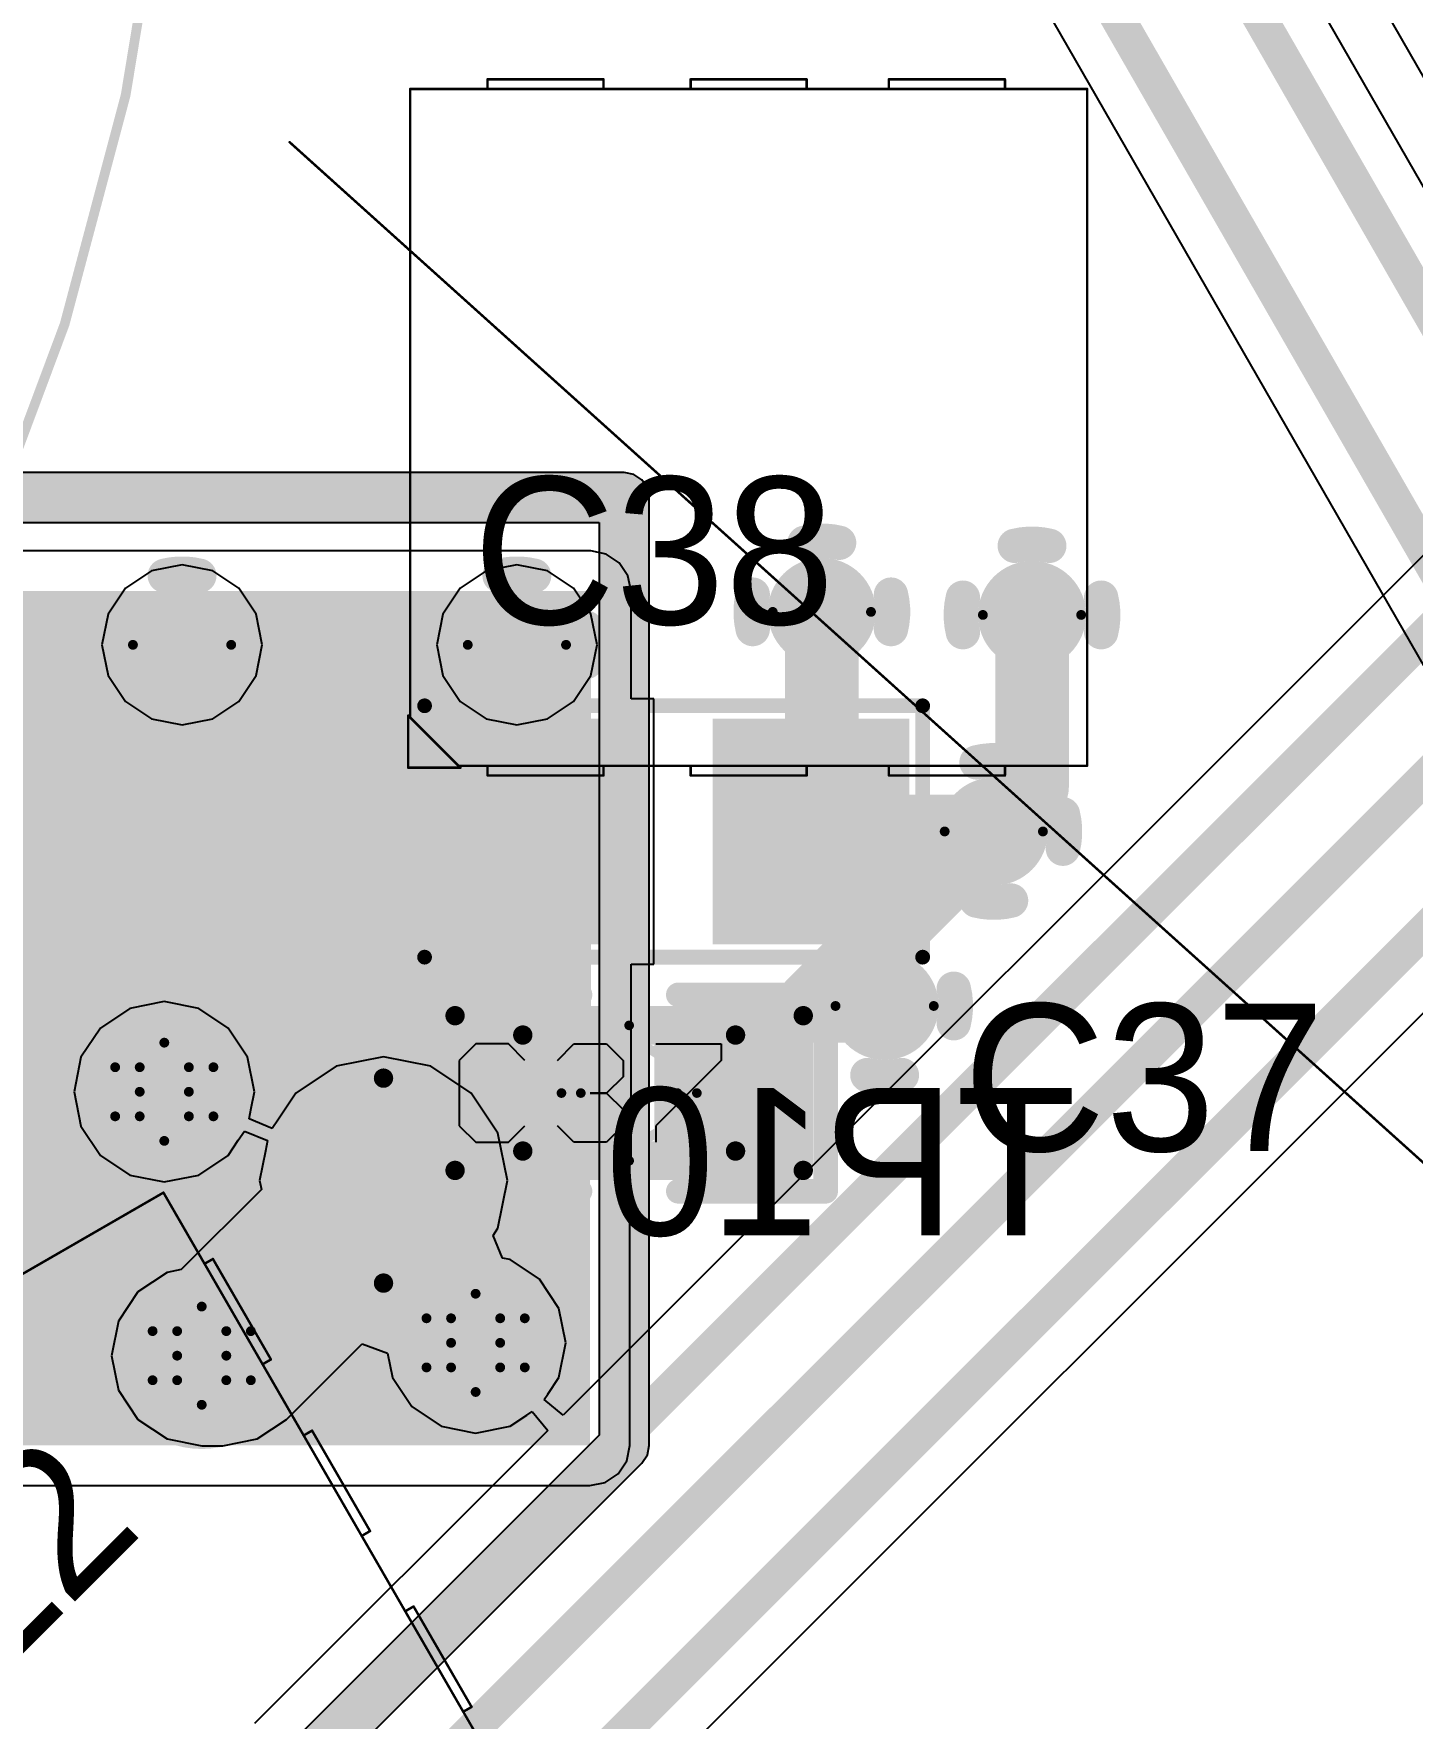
# Model space of a CAD drawing. Header units: millimetres. Extents: x 1.5 to 19.4, y 0 to 11.5.
# Drawn here: x 8.6122 to 8.8928, y 7.1004 to 7.4434 of the extents above; entities that cross this region are included whole.
import ezdxf

# ---------------------------------------------------------------- set-up
doc = ezdxf.new("R2010")
doc.units = ezdxf.units.MM
doc.header["$MEASUREMENT"] = 0
for name, color, linetype in [('BottomLayer', 5, 'Continuous'), ('BottomOverlay', 54, 'Continuous'), ('BottomSolder', 6, 'Continuous'), ('DrillDrawing', 1, 'Continuous'), ('InternalPlane1', 76, 'Continuous'), ('InternalPlane2', 16, 'Continuous'), ('Mechanical1', 6, 'Continuous'), ('Mechanical13', 56, 'Continuous'), ('Mechanical15', 56, 'Continuous'), ('Mechanical2', 216, 'Continuous'), ('Mechanical5', 56, 'Continuous'), ('MultiLayer', 9, 'Continuous'), ('TopLayer', 1, 'Continuous'), ('TopOverlay', 2, 'Continuous'), ('TopPaste', 8, 'Continuous'), ('TopSolder', 216, 'Continuous'), ('ViaHoleLayer', 16, 'Continuous')]:
    doc.layers.add(name, color=color, linetype=linetype)

# ---------------------------------------------------------------- blocks, each defined once
blk = doc.blocks.new('TP_0_9MM_B_50')
at = {"layer": 'BottomLayer', "const_width": 0.01673}
blk.add_lwpolyline([(-0.00837, 0, 1), (0.00837, 0, 1)], format="xyb", close=True, dxfattribs=at)
at = {"layer": 'BottomOverlay'}
for points, const_width in [([(0.02087, 0, 1), (-0.02087, 0, 1)], 0.00393), ([(-0.02185, 0, 1), (-0.01988, 0, 1)], 0.00197), ([(0.01988, 0, 1), (0.02185, 0, 1)], 0.00197)]:
    blk.add_lwpolyline(points, format="xyb", close=True, dxfattribs=dict(at, const_width=const_width))
at = {"layer": 'BottomSolder', "const_width": 0.0187}
blk.add_lwpolyline([(-0.00935, 0, 1), (0.00935, 0, 1)], format="xyb", close=True, dxfattribs=at)
blk = doc.blocks.new('SM0603_BTD_1SM_H90_WSS_54')
at = {"layer": 'TopLayer'}
for points in [[(-0.016, -0.019), (0.016, -0.019), (-0.016, 0.019), (0.016, 0.019)], [(0.04, -0.019), (0.072, -0.019), (0.04, 0.019), (0.072, 0.019)]]:
    blk.add_solid(points, dxfattribs=at)
at = {"layer": 'TopOverlay', "const_width": 0.003}
for points in [[(-0.02264, -0.02559), (-0.02264, 0.02559)], [(-0.02264, 0.02559), (0.07874, 0.02559)], [(0.07874, -0.02559), (0.07874, 0.02559)], [(-0.02264, -0.02559), (0.07874, -0.02559)]]:
    blk.add_lwpolyline(points, dxfattribs=at)
at = {"layer": 'TopOverlay', "const_width": 0.0015}
for points in [[(-0.02339, 0.02559, 1), (-0.02189, 0.02559, 1)], [(-0.02339, 0.02559, 1), (-0.02189, 0.02559, 1)], [(0.07799, 0.02559, 1), (0.07949, 0.02559, 1)], [(0.07799, 0.02559, 1), (0.07949, 0.02559, 1)], [(-0.02339, -0.02559, 1), (-0.02189, -0.02559, 1)], [(-0.02339, -0.02559, 1), (-0.02189, -0.02559, 1)], [(0.07799, -0.02559, 1), (0.07949, -0.02559, 1)], [(0.07799, -0.02559, 1), (0.07949, -0.02559, 1)]]:
    blk.add_lwpolyline(points, format="xyb", close=True, dxfattribs=at)
at = {"layer": 'TopPaste'}
for points in [[(-0.016, -0.019), (0.016, -0.019), (-0.016, 0.019), (0.016, 0.019)], [(0.04, -0.019), (0.072, -0.019), (0.04, 0.019), (0.072, 0.019)]]:
    blk.add_solid(points, dxfattribs=at)
at = {"layer": 'TopSolder'}
for points in [[(-0.02, -0.023), (0.02, -0.023), (-0.02, 0.023), (0.02, 0.023)], [(0.036, -0.023), (0.076, -0.023), (0.036, 0.023), (0.076, 0.023)]]:
    blk.add_solid(points, dxfattribs=at)
blk = doc.blocks.new('0402CAP_55')
at = {"layer": 'Mechanical1'}
for p, q in [((-0.03123, 0.00999), (-0.03457, 0.00666)), ((-0.02457, 0.00999), (-0.03123, 0.00999)), ((-0.02124, 0.00666), (-0.02457, 0.00999)), ((-0.01457, 0.00666), (-0.01124, 0.00999)), ((-0.01124, 0.00999), (-0.00458, 0.00999)), ((-0.00458, 0.00999), (-0.00124, 0.00666)), ((0.00542, 0.00999), (0.01875, 0.00999)), ((0.01875, 0.00999), (0.01875, 0.00666)), ((-0.03457, 0.00666), (-0.03457, -0.00667)), ((-0.00124, 0.00666), (-0.00124, 0.00333)), ((0.01875, 0.00666), (0.00542, -0.00667)), ((-0.00124, 0.00333), (-0.00458, 0)), ((-0.00458, 0), (-0.00791, 0)), ((-0.00791, 0), (-0.00458, 0)), ((-0.00458, 0), (-0.00124, -0.00334)), ((-0.00124, -0.00334), (-0.00124, -0.00667)), ((-0.03457, -0.00667), (-0.03123, -0.01)), ((-0.02457, -0.01), (-0.02124, -0.00667)), ((-0.01124, -0.01), (-0.01457, -0.00667)), ((-0.00124, -0.00667), (-0.00458, -0.01)), ((0.00542, -0.00667), (0.00542, -0.01)), ((-0.03123, -0.01), (-0.02457, -0.01)), ((-0.00458, -0.01), (-0.01124, -0.01))]:
    blk.add_line(p, q, dxfattribs=at)
at = {"layer": 'Mechanical13', "const_width": 0.00394}
for points in [[(-0.02165, -0.01181), (-0.02165, 0.01181)], [(-0.02165, 0.01181), (0.02165, 0.01181)], [(0.02165, -0.01181), (0.02165, 0.01181)], [(-0.02165, -0.01181), (0.02165, -0.01181)]]:
    blk.add_lwpolyline(points, dxfattribs=at)
at = {"layer": 'Mechanical13', "const_width": 0.00197}
for points in [[(-0.02264, 0.01181, 1), (-0.02067, 0.01181, 1)], [(-0.02264, 0.01181, 1), (-0.02067, 0.01181, 1)], [(0.02067, 0.01181, 1), (0.02264, 0.01181, 1)], [(0.02067, 0.01181, 1), (0.02264, 0.01181, 1)], [(-0.02264, -0.01181, 1), (-0.02067, -0.01181, 1)], [(-0.02264, -0.01181, 1), (-0.02067, -0.01181, 1)], [(0.02067, -0.01181, 1), (0.02264, -0.01181, 1)], [(0.02067, -0.01181, 1), (0.02264, -0.01181, 1)]]:
    blk.add_lwpolyline(points, format="xyb", close=True, dxfattribs=at)
at = {"layer": 'Mechanical15'}
for points, const_width in [([(-0.03543, -0.01575), (-0.03543, 0.01575)], 0.00394), ([(-0.03543, 0.01575), (0.03543, 0.01575)], 0.00394), ([(0.03543, -0.01575), (0.03543, 0.01575)], 0.00394), ([(0, -0.01378), (0, 0.01378)], 0.00197), ([(-0.01378, 0), (0.01378, 0)], 0.00197), ([(-0.03543, -0.01575), (0.03543, -0.01575)], 0.00394)]:
    blk.add_lwpolyline(points, dxfattribs=dict(at, const_width=const_width))
for points, const_width in [([(-0.03642, 0.01575, 1), (-0.03445, 0.01575, 1)], 0.00197), ([(-0.03642, 0.01575, 1), (-0.03445, 0.01575, 1)], 0.00197), ([(0.03445, 0.01575, 1), (0.03642, 0.01575, 1)], 0.00197), ([(0.03445, 0.01575, 1), (0.03642, 0.01575, 1)], 0.00197), ([(-0.00049, 0.01378, 1), (0.00049, 0.01378, 1)], 0.000984), ([(0.00984, 0, 1), (-0.00984, 0, 1)], 0.00197), ([(-0.01427, 0, 1), (-0.01329, 0, 1)], 0.000984), ([(-0.01033, 0, 1), (-0.00935, 0, 1)], 0.000984), ([(0.00935, 0, 1), (0.01033, 0, 1)], 0.000984), ([(0.01329, 0, 1), (0.01427, 0, 1)], 0.000984), ([(-0.00049, -0.01378, 1), (0.00049, -0.01378, 1)], 0.000984), ([(-0.03642, -0.01575, 1), (-0.03445, -0.01575, 1)], 0.00197), ([(-0.03642, -0.01575, 1), (-0.03445, -0.01575, 1)], 0.00197), ([(0.03445, -0.01575, 1), (0.03642, -0.01575, 1)], 0.00197), ([(0.03445, -0.01575, 1), (0.03642, -0.01575, 1)], 0.00197)]:
    blk.add_lwpolyline(points, format="xyb", close=True, dxfattribs=dict(at, const_width=const_width))
at = {"layer": 'TopLayer'}
for points in [[(-0.00787, -0.01181), (-0.00787, 0.01181), (-0.0315, -0.01181), (-0.0315, 0.01181)], [(0.0315, -0.01181), (0.0315, 0.01181), (0.00787, -0.01181), (0.00787, 0.01181)]]:
    blk.add_solid(points, dxfattribs=at)
at = {"layer": 'TopOverlay', "const_width": 0.005}
for points in [[(-0.04, -0.02), (-0.04, 0.02)], [(-0.04, 0.02), (-0.01, 0.02)], [(0.01, 0.02), (0.04, 0.02)], [(0.04, -0.02), (0.04, 0.02)], [(-0.04, -0.02), (-0.01, -0.02)], [(0.01, -0.02), (0.04, -0.02)]]:
    blk.add_lwpolyline(points, dxfattribs=at)
at = {"layer": 'TopOverlay', "const_width": 0.0025}
for points in [[(-0.04125, 0.02, 1), (-0.03875, 0.02, 1)], [(-0.04125, 0.02, 1), (-0.03875, 0.02, 1)], [(-0.01125, 0.02, 1), (-0.00875, 0.02, 1)], [(0.00875, 0.02, 1), (0.01125, 0.02, 1)], [(0.03875, 0.02, 1), (0.04125, 0.02, 1)], [(0.03875, 0.02, 1), (0.04125, 0.02, 1)], [(-0.04125, -0.02, 1), (-0.03875, -0.02, 1)], [(-0.04125, -0.02, 1), (-0.03875, -0.02, 1)], [(-0.01125, -0.02, 1), (-0.00875, -0.02, 1)], [(0.00875, -0.02, 1), (0.01125, -0.02, 1)], [(0.03875, -0.02, 1), (0.04125, -0.02, 1)], [(0.03875, -0.02, 1), (0.04125, -0.02, 1)]]:
    blk.add_lwpolyline(points, format="xyb", close=True, dxfattribs=at)
at = {"layer": 'TopPaste'}
for points in [[(-0.00787, -0.01181), (-0.00787, 0.01181), (-0.0315, -0.01181), (-0.0315, 0.01181)], [(0.0315, -0.01181), (0.0315, 0.01181), (0.00787, -0.01181), (0.00787, 0.01181)]]:
    blk.add_solid(points, dxfattribs=at)
at = {"layer": 'TopSolder'}
for points in [[(-0.00512, -0.01457), (-0.00512, 0.01457), (-0.03425, -0.01457), (-0.03425, 0.01457)], [(0.03425, -0.01457), (0.03425, 0.01457), (0.00512, -0.01457), (0.00512, 0.01457)]]:
    blk.add_solid(points, dxfattribs=at)

msp = doc.modelspace()

# ---------------------------------------------------------------- linework, layer by layer
at = {"layer": 'BottomLayer'}
for p, q in [((8.15743, 8.71825), (8.95253, 7.33467)), ((8.90367, 7.34581), (8.72001, 7.16215)), ((8.63617, 7.33405), (8.63088, 7.33051)), ((8.64242, 7.33529), (8.63617, 7.33405)), ((8.64866, 7.33405), (8.64242, 7.33529)), ((8.65395, 7.33051), (8.64866, 7.33405)), ((8.70432, 7.33405), (8.69903, 7.33051)), ((8.71057, 7.33529), (8.70432, 7.33405)), ((8.71681, 7.33405), (8.71057, 7.33529)), ((8.7221, 7.33051), (8.71681, 7.33405)), ((8.63088, 7.33051), (8.62735, 7.32522)), ((8.65749, 7.32522), (8.65395, 7.33051)), ((8.69903, 7.33051), (8.6955, 7.32522)), ((8.72564, 7.32522), (8.7221, 7.33051)), ((8.62735, 7.32522), (8.6261, 7.31898)), ((8.65873, 7.31898), (8.65749, 7.32522)), ((8.6955, 7.32522), (8.69425, 7.31898)), ((8.69971, 7.04869), (8.97546, 7.32444)), ((8.72688, 7.31898), (8.72564, 7.32522)), ((8.6261, 7.31898), (8.62735, 7.31273)), ((8.65749, 7.31273), (8.65873, 7.31898)), ((8.69425, 7.31898), (8.6955, 7.31273)), ((8.72564, 7.31273), (8.72688, 7.31898)), ((8.62735, 7.31273), (8.63088, 7.30744)), ((8.65395, 7.30744), (8.65749, 7.31273)), ((8.6955, 7.31273), (8.69903, 7.30744)), ((8.7221, 7.30744), (8.72564, 7.31273)), ((8.63088, 7.30744), (8.63617, 7.3039)), ((8.64866, 7.3039), (8.65395, 7.30744)), ((8.69903, 7.30744), (8.70432, 7.3039)), ((8.71681, 7.3039), (8.7221, 7.30744)), ((8.63617, 7.3039), (8.64242, 7.30266)), ((8.64242, 7.30266), (8.64866, 7.3039)), ((8.70432, 7.3039), (8.71057, 7.30266)), ((8.71057, 7.30266), (8.71681, 7.3039)), ((8.63177, 7.24493), (8.62582, 7.24095)), ((8.6388, 7.24633), (8.63177, 7.24493)), ((8.64582, 7.24493), (8.6388, 7.24633)), ((8.65177, 7.24095), (8.64582, 7.24493)), ((8.62582, 7.24095), (8.62184, 7.235)), ((8.65575, 7.235), (8.65177, 7.24095)), ((8.62184, 7.235), (8.62045, 7.22798)), ((8.65715, 7.22798), (8.65575, 7.235)), ((8.68342, 7.23511), (8.67377, 7.23319)), ((8.69307, 7.23319), (8.68342, 7.23511)), ((8.67377, 7.23319), (8.66559, 7.22772)), ((8.70125, 7.22772), (8.69307, 7.23319)), ((8.62045, 7.22798), (8.62184, 7.22095)), ((8.65648, 7.22461), (8.65715, 7.22798)), ((8.66559, 7.22772), (8.66202, 7.22238)), ((8.70671, 7.21954), (8.70125, 7.22772)), ((8.65605, 7.22245), (8.65648, 7.22461)), ((8.62184, 7.22095), (8.62582, 7.215)), ((8.66076, 7.2205), (8.65605, 7.22245)), ((8.66202, 7.22238), (8.66076, 7.2205)), ((8.65177, 7.215), (8.65385, 7.21811)), ((8.65385, 7.21811), (8.65511, 7.21999)), ((8.65511, 7.21999), (8.65982, 7.21804)), ((8.65982, 7.21804), (8.65939, 7.21588)), ((8.70863, 7.20989), (8.70671, 7.21954)), ((8.62582, 7.215), (8.63177, 7.21102)), ((8.64582, 7.21102), (8.65177, 7.215)), ((8.65939, 7.21588), (8.6582, 7.20989)), ((8.63177, 7.21102), (8.6388, 7.20962)), ((8.6388, 7.20962), (8.64582, 7.21102)), ((8.6582, 7.20989), (8.65856, 7.20807)), ((8.70671, 7.20024), (8.70863, 7.20989)), ((8.65856, 7.20807), (8.64226, 7.19177)), ((8.70571, 7.19874), (8.70671, 7.20024)), ((8.70763, 7.19412), (8.70571, 7.19874)), ((8.7092, 7.19381), (8.70763, 7.19412)), ((8.71515, 7.18983), (8.7092, 7.19381)), ((8.63939, 7.1912), (8.63344, 7.18723)), ((8.64226, 7.19177), (8.63939, 7.1912)), ((8.71913, 7.18388), (8.71515, 7.18983)), ((8.63344, 7.18723), (8.62946, 7.18127)), ((8.72053, 7.17686), (8.71913, 7.18388)), ((8.62946, 7.18127), (8.62806, 7.17425)), ((8.66367, 7.16127), (8.67908, 7.17668)), ((8.67908, 7.17668), (8.68424, 7.17477)), ((8.71913, 7.16983), (8.72053, 7.17686)), ((8.62806, 7.17425), (8.62946, 7.16723)), ((8.68424, 7.17477), (8.68522, 7.16983)), ((8.68522, 7.16983), (8.6892, 7.16388)), ((8.71686, 7.16644), (8.71913, 7.16983)), ((8.62946, 7.16723), (8.63344, 7.16127)), ((8.71613, 7.16534), (8.71686, 7.16644)), ((8.72001, 7.16215), (8.71613, 7.16534)), ((8.6892, 7.16388), (8.69515, 7.1599)), ((8.7092, 7.1599), (8.71259, 7.16216)), ((8.71259, 7.16216), (8.71369, 7.1629)), ((8.71369, 7.1629), (8.71688, 7.15902)), ((8.63344, 7.16127), (8.63939, 7.15729)), ((8.71688, 7.15902), (8.65719, 7.09933)), ((8.65771, 7.15729), (8.66367, 7.16127)), ((8.69515, 7.1599), (8.70217, 7.1585)), ((8.70217, 7.1585), (8.7092, 7.1599)), ((8.63939, 7.15729), (8.64642, 7.1559)), ((8.64642, 7.1559), (8.65069, 7.1559)), ((8.65069, 7.1559), (8.65771, 7.15729))]:
    msp.add_line(p, q, dxfattribs=at)
for points, const_width in [([(8.66205, 7.08761), (8.91992, 7.34548)], 0.007), ([(8.69142, 7.05698), (8.96717, 7.33273)], 0.007), ([(8.67642, 7.07298), (8.91212, 7.30868)], 0.007), ([(8.65069, 7.17425), (8.68342, 7.20698)], 0.02), ([(8.68342, 7.20698), (8.68342, 7.20989)], 0.02), ([(8.64642, 7.17425), (8.65069, 7.17425)], 0.02)]:
    msp.add_lwpolyline(points, dxfattribs=dict(at, const_width=const_width))
for points, const_width in [([(8.76864, 7.32569, 1), (8.77664, 7.32569, 1)], 0.008), ([(8.81142, 7.32507, 1), (8.81942, 7.32507, 1)], 0.008), ([(8.63842, 7.31898, 1), (8.64642, 7.31898, 1)], 0.008), ([(8.70657, 7.31898, 1), (8.71457, 7.31898, 1)], 0.008), ([(8.80364, 7.28098, 1), (8.81164, 7.28098, 1)], 0.008), ([(8.78142, 7.24545, 1), (8.78942, 7.24545, 1)], 0.008), ([(8.6338, 7.22798, 1), (8.6438, 7.22798, 1)], 0.01), ([(8.67842, 7.20989, 1), (8.68842, 7.20989, 1)], 0.01), ([(8.67842, 7.20698, 1), (8.68842, 7.20698, 1)], 0.01), ([(8.67842, 7.20698, 1), (8.68842, 7.20698, 1)], 0.01), ([(8.69717, 7.17686, 1), (8.70717, 7.17686, 1)], 0.01), ([(8.64142, 7.17425, 1), (8.65142, 7.17425, 1)], 0.01), ([(8.64142, 7.17425, 1), (8.65142, 7.17425, 1)], 0.01), ([(8.64569, 7.17425, 1), (8.65569, 7.17425, 1)], 0.01), ([(8.64569, 7.17425, 1), (8.65569, 7.17425, 1)], 0.01)]:
    msp.add_lwpolyline(points, format="xyb", close=True, dxfattribs=dict(at, const_width=const_width))
at = {"layer": 'DrillDrawing'}
for points, const_width in [([(8.78264, 7.32569, 1), (8.76264, 7.32569, 1)], 0.002), ([(8.82542, 7.32507, 1), (8.80542, 7.32507, 1)], 0.002), ([(8.65242, 7.31898, 1), (8.63242, 7.31898, 1)], 0.002), ([(8.72057, 7.31898, 1), (8.70057, 7.31898, 1)], 0.002), ([(8.76214, 7.32569, 1), (8.76314, 7.32569, 1)], 0.001), ([(8.78214, 7.32569, 1), (8.78314, 7.32569, 1)], 0.001), ([(8.80492, 7.32507, 1), (8.80592, 7.32507, 1)], 0.001), ([(8.82492, 7.32507, 1), (8.82592, 7.32507, 1)], 0.001), ([(8.63192, 7.31898, 1), (8.63292, 7.31898, 1)], 0.001), ([(8.65192, 7.31898, 1), (8.65292, 7.31898, 1)], 0.001), ([(8.70007, 7.31898, 1), (8.70107, 7.31898, 1)], 0.001), ([(8.72007, 7.31898, 1), (8.72107, 7.31898, 1)], 0.001), ([(8.81764, 7.28098, 1), (8.79764, 7.28098, 1)], 0.002), ([(8.79714, 7.28098, 1), (8.79814, 7.28098, 1)], 0.001), ([(8.81714, 7.28098, 1), (8.81814, 7.28098, 1)], 0.001), ([(8.79542, 7.24545, 1), (8.77542, 7.24545, 1)], 0.002), ([(8.77492, 7.24545, 1), (8.77592, 7.24545, 1)], 0.001), ([(8.79492, 7.24545, 1), (8.79592, 7.24545, 1)], 0.001), ([(8.6383, 7.23798, 1), (8.6393, 7.23798, 1)], 0.001), ([(8.6383, 7.23798, 1), (8.6393, 7.23798, 1)], 0.001), ([(8.6283, 7.23298, 1), (8.6293, 7.23298, 1)], 0.001), ([(8.6283, 7.23298, 1), (8.6293, 7.23298, 1)], 0.001), ([(8.6333, 7.23298, 1), (8.6343, 7.23298, 1)], 0.001), ([(8.6333, 7.23298, 1), (8.6343, 7.23298, 1)], 0.001), ([(8.6433, 7.23298, 1), (8.6443, 7.23298, 1)], 0.001), ([(8.6433, 7.23298, 1), (8.6443, 7.23298, 1)], 0.001), ([(8.6483, 7.23298, 1), (8.6493, 7.23298, 1)], 0.001), ([(8.6483, 7.23298, 1), (8.6493, 7.23298, 1)], 0.001), ([(8.6333, 7.22798, 1), (8.6343, 7.22798, 1)], 0.001), ([(8.6333, 7.22798, 1), (8.6343, 7.22798, 1)], 0.001), ([(8.6433, 7.22798, 1), (8.6443, 7.22798, 1)], 0.001), ([(8.6433, 7.22798, 1), (8.6443, 7.22798, 1)], 0.001), ([(8.6283, 7.22298, 1), (8.6293, 7.22298, 1)], 0.001), ([(8.6283, 7.22298, 1), (8.6293, 7.22298, 1)], 0.001), ([(8.6333, 7.22298, 1), (8.6343, 7.22298, 1)], 0.001), ([(8.6333, 7.22298, 1), (8.6343, 7.22298, 1)], 0.001), ([(8.6433, 7.22298, 1), (8.6443, 7.22298, 1)], 0.001), ([(8.6433, 7.22298, 1), (8.6443, 7.22298, 1)], 0.001), ([(8.6483, 7.22298, 1), (8.6493, 7.22298, 1)], 0.001), ([(8.6483, 7.22298, 1), (8.6493, 7.22298, 1)], 0.001), ([(8.6383, 7.21798, 1), (8.6393, 7.21798, 1)], 0.001), ([(8.6383, 7.21798, 1), (8.6393, 7.21798, 1)], 0.001), ([(8.70167, 7.18686, 1), (8.70267, 7.18686, 1)], 0.001), ([(8.70167, 7.18686, 1), (8.70267, 7.18686, 1)], 0.001), ([(8.64592, 7.18425, 1), (8.64692, 7.18425, 1)], 0.001), ([(8.64592, 7.18425, 1), (8.64692, 7.18425, 1)], 0.001), ([(8.69167, 7.18186, 1), (8.69267, 7.18186, 1)], 0.001), ([(8.69167, 7.18186, 1), (8.69267, 7.18186, 1)], 0.001), ([(8.69667, 7.18186, 1), (8.69767, 7.18186, 1)], 0.001), ([(8.69667, 7.18186, 1), (8.69767, 7.18186, 1)], 0.001), ([(8.70667, 7.18186, 1), (8.70767, 7.18186, 1)], 0.001), ([(8.70667, 7.18186, 1), (8.70767, 7.18186, 1)], 0.001), ([(8.71167, 7.18186, 1), (8.71267, 7.18186, 1)], 0.001), ([(8.71167, 7.18186, 1), (8.71267, 7.18186, 1)], 0.001), ([(8.63592, 7.17925, 1), (8.63692, 7.17925, 1)], 0.001), ([(8.63592, 7.17925, 1), (8.63692, 7.17925, 1)], 0.001), ([(8.64092, 7.17925, 1), (8.64192, 7.17925, 1)], 0.001), ([(8.64092, 7.17925, 1), (8.64192, 7.17925, 1)], 0.001), ([(8.65092, 7.17925, 1), (8.65192, 7.17925, 1)], 0.001), ([(8.65092, 7.17925, 1), (8.65192, 7.17925, 1)], 0.001), ([(8.65592, 7.17925, 1), (8.65692, 7.17925, 1)], 0.001), ([(8.65592, 7.17925, 1), (8.65692, 7.17925, 1)], 0.001), ([(8.69667, 7.17686, 1), (8.69767, 7.17686, 1)], 0.001), ([(8.69667, 7.17686, 1), (8.69767, 7.17686, 1)], 0.001), ([(8.70667, 7.17686, 1), (8.70767, 7.17686, 1)], 0.001), ([(8.70667, 7.17686, 1), (8.70767, 7.17686, 1)], 0.001), ([(8.64092, 7.17425, 1), (8.64192, 7.17425, 1)], 0.001), ([(8.64092, 7.17425, 1), (8.64192, 7.17425, 1)], 0.001), ([(8.65092, 7.17425, 1), (8.65192, 7.17425, 1)], 0.001), ([(8.65092, 7.17425, 1), (8.65192, 7.17425, 1)], 0.001), ([(8.69167, 7.17186, 1), (8.69267, 7.17186, 1)], 0.001), ([(8.69167, 7.17186, 1), (8.69267, 7.17186, 1)], 0.001), ([(8.69667, 7.17186, 1), (8.69767, 7.17186, 1)], 0.001), ([(8.69667, 7.17186, 1), (8.69767, 7.17186, 1)], 0.001), ([(8.70667, 7.17186, 1), (8.70767, 7.17186, 1)], 0.001), ([(8.70667, 7.17186, 1), (8.70767, 7.17186, 1)], 0.001), ([(8.71167, 7.17186, 1), (8.71267, 7.17186, 1)], 0.001), ([(8.71167, 7.17186, 1), (8.71267, 7.17186, 1)], 0.001), ([(8.63592, 7.16925, 1), (8.63692, 7.16925, 1)], 0.001), ([(8.63592, 7.16925, 1), (8.63692, 7.16925, 1)], 0.001), ([(8.64092, 7.16925, 1), (8.64192, 7.16925, 1)], 0.001), ([(8.64092, 7.16925, 1), (8.64192, 7.16925, 1)], 0.001), ([(8.65092, 7.16925, 1), (8.65192, 7.16925, 1)], 0.001), ([(8.65092, 7.16925, 1), (8.65192, 7.16925, 1)], 0.001), ([(8.65592, 7.16925, 1), (8.65692, 7.16925, 1)], 0.001), ([(8.65592, 7.16925, 1), (8.65692, 7.16925, 1)], 0.001), ([(8.64592, 7.16425, 1), (8.64692, 7.16425, 1)], 0.001), ([(8.64592, 7.16425, 1), (8.64692, 7.16425, 1)], 0.001), ([(8.70167, 7.16686, 1), (8.70267, 7.16686, 1)], 0.001), ([(8.70167, 7.16686, 1), (8.70267, 7.16686, 1)], 0.001)]:
    msp.add_lwpolyline(points, format="xyb", close=True, dxfattribs=dict(at, const_width=const_width))
at = {"layer": 'DrillDrawing', "const_width": 0.002}
for points in [[(8.6338, 7.23298), (8.6388, 7.23798)], [(8.6388, 7.23798), (8.6438, 7.23298)], [(8.6288, 7.23298), (8.6338, 7.22798)], [(8.6288, 7.23298), (8.6338, 7.23298)], [(8.6438, 7.23298), (8.6488, 7.23298)], [(8.6438, 7.22798), (8.6488, 7.23298)], [(8.6288, 7.22298), (8.6338, 7.22798)], [(8.6438, 7.22798), (8.6488, 7.22298)], [(8.6288, 7.22298), (8.6338, 7.22298)], [(8.6338, 7.22298), (8.6388, 7.21798)], [(8.6388, 7.21798), (8.6438, 7.22298)], [(8.6438, 7.22298), (8.6488, 7.22298)], [(8.69717, 7.18186), (8.70217, 7.18686)], [(8.70217, 7.18686), (8.70717, 7.18186)], [(8.64142, 7.17925), (8.64642, 7.18425)], [(8.64642, 7.18425), (8.65142, 7.17925)], [(8.69217, 7.18186), (8.69717, 7.17686)], [(8.69217, 7.18186), (8.69717, 7.18186)], [(8.70717, 7.18186), (8.71217, 7.18186)], [(8.70717, 7.17686), (8.71217, 7.18186)], [(8.63642, 7.17925), (8.64142, 7.17425)], [(8.63642, 7.17925), (8.64142, 7.17925)], [(8.65142, 7.17925), (8.65642, 7.17925)], [(8.65142, 7.17425), (8.65642, 7.17925)], [(8.69217, 7.17186), (8.69717, 7.17686)], [(8.70717, 7.17686), (8.71217, 7.17186)], [(8.63642, 7.16925), (8.64142, 7.17425)], [(8.65142, 7.17425), (8.65642, 7.16925)], [(8.69217, 7.17186), (8.69717, 7.17186)], [(8.69717, 7.17186), (8.70217, 7.16686)], [(8.70217, 7.16686), (8.70717, 7.17186)], [(8.70717, 7.17186), (8.71217, 7.17186)], [(8.63642, 7.16925), (8.64142, 7.16925)], [(8.64142, 7.16925), (8.64642, 7.16425)], [(8.64642, 7.16425), (8.65142, 7.16925)], [(8.65142, 7.16925), (8.65642, 7.16925)]]:
    msp.add_lwpolyline(points, dxfattribs=at)
at = {"layer": 'InternalPlane1', "const_width": 0.007}
for points in [[(8.76913, 7.33976, -0.122785), (8.77615, 7.33976)], [(8.81191, 7.33914, -0.122785), (8.81893, 7.33914)], [(8.75857, 7.32219, -0.122785), (8.75857, 7.3292)], [(8.78671, 7.3292, -0.122785), (8.78671, 7.32219)], [(8.80135, 7.32156, -0.122785), (8.80135, 7.32858)], [(8.82949, 7.32858, -0.122785), (8.82949, 7.32156)], [(8.77615, 7.31162, -0.122785), (8.76913, 7.31162)], [(8.81893, 7.311, -0.122785), (8.81191, 7.311)], [(8.80413, 7.29505, -0.122785), (8.81115, 7.29505)], [(8.79357, 7.27747, -0.122785), (8.79357, 7.28448)], [(8.82171, 7.28448, -0.122785), (8.82171, 7.27747)], [(8.81115, 7.26691, -0.122785), (8.80413, 7.26691)], [(8.78191, 7.25952, -0.122785), (8.78893, 7.25952)], [(8.77135, 7.24194, -0.122785), (8.77135, 7.24896)], [(8.79949, 7.24896, -0.122785), (8.79949, 7.24194)], [(8.78893, 7.23138, -0.122785), (8.78191, 7.23138)]]:
    msp.add_lwpolyline(points, format="xyb", dxfattribs=at)
at = {"layer": 'InternalPlane1'}
for points, const_width in [([(8.76738, 7.33976, 1), (8.77088, 7.33976, 1)], 0.0035), ([(8.7744, 7.33976, 1), (8.7779, 7.33976, 1)], 0.0035), ([(8.81016, 7.33914, 1), (8.81366, 7.33914, 1)], 0.0035), ([(8.81718, 7.33914, 1), (8.82068, 7.33914, 1)], 0.0035), ([(8.63692, 7.31898, 1), (8.64792, 7.31898, 1)], 0.011), ([(8.70507, 7.31898, 1), (8.71607, 7.31898, 1)], 0.011), ([(8.75682, 7.3292, 1), (8.76032, 7.3292, 1)], 0.0035), ([(8.78496, 7.3292, 1), (8.78846, 7.3292, 1)], 0.0035), ([(8.7996, 7.32858, 1), (8.8031, 7.32858, 1)], 0.0035), ([(8.82774, 7.32858, 1), (8.83124, 7.32858, 1)], 0.0035), ([(8.75682, 7.32219, 1), (8.76032, 7.32219, 1)], 0.0035), ([(8.78496, 7.32219, 1), (8.78846, 7.32219, 1)], 0.0035), ([(8.7996, 7.32156, 1), (8.8031, 7.32156, 1)], 0.0035), ([(8.82774, 7.32156, 1), (8.83124, 7.32156, 1)], 0.0035), ([(8.76738, 7.31162, 1), (8.77088, 7.31162, 1)], 0.0035), ([(8.7744, 7.31162, 1), (8.7779, 7.31162, 1)], 0.0035), ([(8.81016, 7.311, 1), (8.81366, 7.311, 1)], 0.0035), ([(8.81718, 7.311, 1), (8.82068, 7.311, 1)], 0.0035), ([(8.80238, 7.29505, 1), (8.80588, 7.29505, 1)], 0.0035), ([(8.8094, 7.29505, 1), (8.8129, 7.29505, 1)], 0.0035), ([(8.79182, 7.28448, 1), (8.79532, 7.28448, 1)], 0.0035), ([(8.81996, 7.28448, 1), (8.82346, 7.28448, 1)], 0.0035), ([(8.79182, 7.27747, 1), (8.79532, 7.27747, 1)], 0.0035), ([(8.81996, 7.27747, 1), (8.82346, 7.27747, 1)], 0.0035), ([(8.80238, 7.26691, 1), (8.80588, 7.26691, 1)], 0.0035), ([(8.8094, 7.26691, 1), (8.8129, 7.26691, 1)], 0.0035), ([(8.78016, 7.25952, 1), (8.78366, 7.25952, 1)], 0.0035), ([(8.78718, 7.25952, 1), (8.79068, 7.25952, 1)], 0.0035), ([(8.7696, 7.24896, 1), (8.7731, 7.24896, 1)], 0.0035), ([(8.79774, 7.24896, 1), (8.80124, 7.24896, 1)], 0.0035), ([(8.7696, 7.24194, 1), (8.7731, 7.24194, 1)], 0.0035), ([(8.79774, 7.24194, 1), (8.80124, 7.24194, 1)], 0.0035), ([(8.6328, 7.22798, 1), (8.6448, 7.22798, 1)], 0.012), ([(8.78016, 7.23138, 1), (8.78366, 7.23138, 1)], 0.0035), ([(8.78718, 7.23138, 1), (8.79068, 7.23138, 1)], 0.0035), ([(8.64042, 7.17425, 1), (8.65242, 7.17425, 1)], 0.012), ([(8.69617, 7.17686, 1), (8.70817, 7.17686, 1)], 0.012)]:
    msp.add_lwpolyline(points, format="xyb", close=True, dxfattribs=dict(at, const_width=const_width))
at = {"layer": 'InternalPlane2'}
for p, q in [((8.73242, 7.35407), (8.57745, 7.35407)), ((8.73437, 7.35369), (8.73242, 7.35407)), ((8.73602, 7.35258), (8.73437, 7.35369)), ((8.73713, 7.35093), (8.73602, 7.35258)), ((8.73752, 7.34898), (8.73713, 7.35093)), ((8.73752, 7.15598), (8.73752, 7.34898)), ((8.57323, 7.34388), (8.72732, 7.34388)), ((8.72732, 7.34388), (8.72732, 7.15809)), ((8.72732, 7.15809), (8.60731, 7.03807)), ((8.73713, 7.15403), (8.73752, 7.15598)), ((8.61302, 7.02937), (8.73602, 7.15237)), ((8.73602, 7.15237), (8.73713, 7.15403))]:
    msp.add_line(p, q, dxfattribs=at)
at = {"layer": 'InternalPlane2', "const_width": 0.01}
for points in [[(8.55385, 7.34898), (8.73242, 7.34898)], [(8.73242, 7.15598), (8.73242, 7.34898)], [(8.60942, 7.03298), (8.73242, 7.15598)]]:
    msp.add_lwpolyline(points, dxfattribs=at)
at = {"layer": 'InternalPlane2'}
for points, const_width in [([(8.72992, 7.34898, 1), (8.73492, 7.34898, 1)], 0.005), ([(8.72992, 7.34898, 1), (8.73492, 7.34898, 1)], 0.005), ([(8.76714, 7.32569, 1), (8.77814, 7.32569, 1)], 0.011), ([(8.63716, 7.33305, 1), (8.64066, 7.33305, 1)], 0.0035), ([(8.64418, 7.33305, 1), (8.64768, 7.33305, 1)], 0.0035), ([(8.70531, 7.33305, 1), (8.70881, 7.33305, 1)], 0.0035), ([(8.71232, 7.33305, 1), (8.71582, 7.33305, 1)], 0.0035), ([(8.80992, 7.32507, 1), (8.82092, 7.32507, 1)], 0.011), ([(8.6266, 7.32248, 1), (8.6301, 7.32248, 1)], 0.0035), ([(8.65474, 7.32248, 1), (8.65824, 7.32248, 1)], 0.0035), ([(8.69475, 7.32248, 1), (8.69825, 7.32248, 1)], 0.0035), ([(8.72289, 7.32248, 1), (8.72639, 7.32248, 1)], 0.0035), ([(8.6266, 7.31547, 1), (8.6301, 7.31547, 1)], 0.0035), ([(8.65474, 7.31547, 1), (8.65824, 7.31547, 1)], 0.0035), ([(8.69475, 7.31547, 1), (8.69825, 7.31547, 1)], 0.0035), ([(8.72289, 7.31547, 1), (8.72639, 7.31547, 1)], 0.0035), ([(8.63716, 7.30491, 1), (8.64066, 7.30491, 1)], 0.0035), ([(8.64418, 7.30491, 1), (8.64768, 7.30491, 1)], 0.0035), ([(8.70531, 7.30491, 1), (8.70881, 7.30491, 1)], 0.0035), ([(8.71232, 7.30491, 1), (8.71582, 7.30491, 1)], 0.0035), ([(8.80214, 7.28098, 1), (8.81314, 7.28098, 1)], 0.011), ([(8.77992, 7.24545, 1), (8.79092, 7.24545, 1)], 0.011), ([(8.63278, 7.24288, 1), (8.63628, 7.24288, 1)], 0.0035), ([(8.64132, 7.24288, 1), (8.64482, 7.24288, 1)], 0.0035), ([(8.62215, 7.23225, 1), (8.62565, 7.23225, 1)], 0.0035), ([(8.65195, 7.23225, 1), (8.65545, 7.23225, 1)], 0.0035), ([(8.62215, 7.2237, 1), (8.62565, 7.2237, 1)], 0.0035), ([(8.65195, 7.2237, 1), (8.65545, 7.2237, 1)], 0.0035), ([(8.63278, 7.21308, 1), (8.63628, 7.21308, 1)], 0.0035), ([(8.64132, 7.21308, 1), (8.64482, 7.21308, 1)], 0.0035), ([(8.64039, 7.18915, 1), (8.64389, 7.18915, 1)], 0.0035), ([(8.64894, 7.18915, 1), (8.65244, 7.18915, 1)], 0.0035), ([(8.69615, 7.19176, 1), (8.69965, 7.19176, 1)], 0.0035), ([(8.7047, 7.19176, 1), (8.7082, 7.19176, 1)], 0.0035), ([(8.68552, 7.18113, 1), (8.68902, 7.18113, 1)], 0.0035), ([(8.71532, 7.18113, 1), (8.71882, 7.18113, 1)], 0.0035), ([(8.62977, 7.17852, 1), (8.63327, 7.17852, 1)], 0.0035), ([(8.65957, 7.17852, 1), (8.66307, 7.17852, 1)], 0.0035), ([(8.68552, 7.17258, 1), (8.68902, 7.17258, 1)], 0.0035), ([(8.71532, 7.17258, 1), (8.71882, 7.17258, 1)], 0.0035), ([(8.62977, 7.16998, 1), (8.63327, 7.16998, 1)], 0.0035), ([(8.65957, 7.16998, 1), (8.66307, 7.16998, 1)], 0.0035), ([(8.69615, 7.16196, 1), (8.69965, 7.16196, 1)], 0.0035), ([(8.7047, 7.16196, 1), (8.7082, 7.16196, 1)], 0.0035), ([(8.64039, 7.15935, 1), (8.64389, 7.15935, 1)], 0.0035), ([(8.64894, 7.15935, 1), (8.65244, 7.15935, 1)], 0.0035), ([(8.72992, 7.15598, 1), (8.73492, 7.15598, 1)], 0.005), ([(8.72992, 7.15598, 1), (8.73492, 7.15598, 1)], 0.005)]:
    msp.add_lwpolyline(points, format="xyb", close=True, dxfattribs=dict(at, const_width=const_width))
at = {"layer": 'InternalPlane2', "const_width": 0.007}
for points in [[(8.63891, 7.33305, -0.122785), (8.64593, 7.33305)], [(8.70706, 7.33305, -0.122785), (8.71407, 7.33305)], [(8.62835, 7.31547, -0.122785), (8.62835, 7.32248)], [(8.65649, 7.32248, -0.122785), (8.65649, 7.31547)], [(8.6965, 7.31547, -0.122785), (8.6965, 7.32248)], [(8.72464, 7.32248, -0.122785), (8.72464, 7.31547)], [(8.64593, 7.30491, -0.122785), (8.63891, 7.30491)], [(8.71407, 7.30491, -0.122785), (8.70706, 7.30491)], [(8.63453, 7.24288, -0.140541), (8.64307, 7.24288)], [(8.6239, 7.2237, -0.140541), (8.6239, 7.23225)], [(8.6537, 7.23225, -0.140541), (8.6537, 7.2237)], [(8.64307, 7.21308, -0.140541), (8.63453, 7.21308)], [(8.64214, 7.18915, -0.140541), (8.65069, 7.18915)], [(8.6979, 7.19176, -0.140541), (8.70645, 7.19176)], [(8.68727, 7.17258, -0.140541), (8.68727, 7.18113)], [(8.71707, 7.18113, -0.140541), (8.71707, 7.17258)], [(8.63152, 7.16998, -0.140541), (8.63152, 7.17852)], [(8.66132, 7.17852, -0.140541), (8.66132, 7.16998)], [(8.70645, 7.16196, -0.140541), (8.6979, 7.16196)], [(8.65069, 7.15935, -0.140541), (8.64214, 7.15935)]]:
    msp.add_lwpolyline(points, format="xyb", dxfattribs=at)
at = {"layer": 'Mechanical2', "const_width": 0.00197}
msp.add_lwpolyline([(8.16247, 8.03208, -0.98256), (8.14498, 7.03829)], format="xyb", dxfattribs=at)
at = {"layer": 'Mechanical5', "const_width": 0.0005}
for points in [[(8.70459, 7.43215), (8.70459, 7.43412)], [(8.70459, 7.43412), (8.72821, 7.43412)], [(8.72821, 7.43215), (8.72821, 7.43412)], [(8.74593, 7.43215), (8.74593, 7.43412)], [(8.74593, 7.43412), (8.76955, 7.43412)], [(8.76955, 7.43215), (8.76955, 7.43412)], [(8.78628, 7.43215), (8.78628, 7.43412)], [(8.78628, 7.43412), (8.80991, 7.43412)], [(8.80991, 7.43215), (8.80991, 7.43412)], [(8.68884, 7.3042), (8.68884, 7.43215)], [(8.68884, 7.43215), (8.82664, 7.43215)], [(8.82664, 7.29436), (8.82664, 7.43215)], [(8.6643, 7.42133), (9.28011, 6.86682)], [(8.68845, 7.29396), (8.68845, 7.30459)], [(8.68845, 7.30459), (8.69908, 7.29396)], [(8.68845, 7.29396), (8.69908, 7.29396)], [(8.69868, 7.29436), (8.82664, 7.29436)], [(8.70459, 7.29239), (8.70459, 7.29436)], [(8.70459, 7.29239), (8.72821, 7.29239)], [(8.72821, 7.29239), (8.72821, 7.29436)], [(8.74593, 7.29239), (8.74593, 7.29436)], [(8.74593, 7.29239), (8.76955, 7.29239)], [(8.76955, 7.29239), (8.76955, 7.29436)], [(8.78628, 7.29239), (8.78628, 7.29436)], [(8.78628, 7.29239), (8.80991, 7.29239)], [(8.80991, 7.29239), (8.80991, 7.29436)], [(8.51929, 7.13855), (8.63863, 7.20745)], [(8.63863, 7.20745), (8.7026, 7.09664)], [(8.64699, 7.19296), (8.6487, 7.19394)], [(8.6487, 7.19394), (8.66051, 7.17348)], [(8.6588, 7.1725), (8.66051, 7.17348)], [(8.66717, 7.15801), (8.66888, 7.15899)], [(8.66888, 7.15899), (8.68069, 7.13854)], [(8.67898, 7.13755), (8.68069, 7.13854)], [(8.68784, 7.12221), (8.68954, 7.12319)], [(8.68954, 7.12319), (8.70135, 7.10273)], [(8.69965, 7.10175), (8.70135, 7.10273)]]:
    msp.add_lwpolyline(points, dxfattribs=at)
at = {"layer": 'Mechanical5', "const_width": 0.00025}
for points in [[(8.70446, 7.43412, 1), (8.70471, 7.43412, 1)], [(8.70446, 7.43412, 1), (8.70471, 7.43412, 1)], [(8.72808, 7.43412, 1), (8.72833, 7.43412, 1)], [(8.72808, 7.43412, 1), (8.72833, 7.43412, 1)], [(8.7458, 7.43412, 1), (8.74605, 7.43412, 1)], [(8.7458, 7.43412, 1), (8.74605, 7.43412, 1)], [(8.76943, 7.43412, 1), (8.76968, 7.43412, 1)], [(8.76943, 7.43412, 1), (8.76968, 7.43412, 1)], [(8.78616, 7.43412, 1), (8.78641, 7.43412, 1)], [(8.78616, 7.43412, 1), (8.78641, 7.43412, 1)], [(8.80978, 7.43412, 1), (8.81003, 7.43412, 1)], [(8.80978, 7.43412, 1), (8.81003, 7.43412, 1)], [(8.68872, 7.43215, 1), (8.68897, 7.43215, 1)], [(8.68872, 7.43215, 1), (8.68897, 7.43215, 1)], [(8.70446, 7.43215, 1), (8.70471, 7.43215, 1)], [(8.72808, 7.43215, 1), (8.72833, 7.43215, 1)], [(8.7458, 7.43215, 1), (8.74605, 7.43215, 1)], [(8.76943, 7.43215, 1), (8.76968, 7.43215, 1)], [(8.78616, 7.43215, 1), (8.78641, 7.43215, 1)], [(8.80978, 7.43215, 1), (8.81003, 7.43215, 1)], [(8.82651, 7.43215, 1), (8.82676, 7.43215, 1)], [(8.82651, 7.43215, 1), (8.82676, 7.43215, 1)], [(8.66418, 7.42133, 1), (8.66443, 7.42133, 1)], [(8.68832, 7.30459, 1), (8.68857, 7.30459, 1)], [(8.68832, 7.30459, 1), (8.68857, 7.30459, 1)], [(8.68872, 7.3042, 1), (8.68897, 7.3042, 1)], [(8.68832, 7.29396, 1), (8.68857, 7.29396, 1)], [(8.68832, 7.29396, 1), (8.68857, 7.29396, 1)], [(8.69856, 7.29436, 1), (8.69881, 7.29436, 1)], [(8.69895, 7.29396, 1), (8.6992, 7.29396, 1)], [(8.69895, 7.29396, 1), (8.6992, 7.29396, 1)], [(8.70446, 7.29436, 1), (8.70471, 7.29436, 1)], [(8.70446, 7.29239, 1), (8.70471, 7.29239, 1)], [(8.70446, 7.29239, 1), (8.70471, 7.29239, 1)], [(8.72808, 7.29436, 1), (8.72833, 7.29436, 1)], [(8.72808, 7.29239, 1), (8.72833, 7.29239, 1)], [(8.72808, 7.29239, 1), (8.72833, 7.29239, 1)], [(8.7458, 7.29436, 1), (8.74605, 7.29436, 1)], [(8.7458, 7.29239, 1), (8.74605, 7.29239, 1)], [(8.7458, 7.29239, 1), (8.74605, 7.29239, 1)], [(8.76943, 7.29436, 1), (8.76968, 7.29436, 1)], [(8.76943, 7.29239, 1), (8.76968, 7.29239, 1)], [(8.76943, 7.29239, 1), (8.76968, 7.29239, 1)], [(8.78616, 7.29436, 1), (8.78641, 7.29436, 1)], [(8.78616, 7.29239, 1), (8.78641, 7.29239, 1)], [(8.78616, 7.29239, 1), (8.78641, 7.29239, 1)], [(8.80978, 7.29436, 1), (8.81003, 7.29436, 1)], [(8.80978, 7.29239, 1), (8.81003, 7.29239, 1)], [(8.80978, 7.29239, 1), (8.81003, 7.29239, 1)], [(8.82651, 7.29436, 1), (8.82676, 7.29436, 1)], [(8.82651, 7.29436, 1), (8.82676, 7.29436, 1)], [(8.6385, 7.20745, 1), (8.63875, 7.20745, 1)], [(8.6385, 7.20745, 1), (8.63875, 7.20745, 1)], [(8.64687, 7.19296, 1), (8.64712, 7.19296, 1)], [(8.64857, 7.19394, 1), (8.64882, 7.19394, 1)], [(8.64857, 7.19394, 1), (8.64882, 7.19394, 1)], [(8.65868, 7.1725, 1), (8.65893, 7.1725, 1)], [(8.66038, 7.17348, 1), (8.66063, 7.17348, 1)], [(8.66038, 7.17348, 1), (8.66063, 7.17348, 1)], [(8.66875, 7.15899, 1), (8.669, 7.15899, 1)], [(8.66875, 7.15899, 1), (8.669, 7.15899, 1)], [(8.66705, 7.15801, 1), (8.6673, 7.15801, 1)], [(8.67886, 7.13755, 1), (8.67911, 7.13755, 1)], [(8.68056, 7.13854, 1), (8.68081, 7.13854, 1)], [(8.68056, 7.13854, 1), (8.68081, 7.13854, 1)], [(8.68772, 7.12221, 1), (8.68797, 7.12221, 1)], [(8.68942, 7.12319, 1), (8.68967, 7.12319, 1)], [(8.68942, 7.12319, 1), (8.68967, 7.12319, 1)], [(8.69953, 7.10175, 1), (8.69978, 7.10175, 1)], [(8.70123, 7.10273, 1), (8.70148, 7.10273, 1)], [(8.70123, 7.10273, 1), (8.70148, 7.10273, 1)]]:
    msp.add_lwpolyline(points, format="xyb", close=True, dxfattribs=at)
at = {"layer": 'MultiLayer'}
for points, const_width in [([(8.76864, 7.32569, 1), (8.77664, 7.32569, 1)], 0.008), ([(8.81142, 7.32507, 1), (8.81942, 7.32507, 1)], 0.008), ([(8.63842, 7.31898, 1), (8.64642, 7.31898, 1)], 0.008), ([(8.70657, 7.31898, 1), (8.71457, 7.31898, 1)], 0.008), ([(8.80364, 7.28098, 1), (8.81164, 7.28098, 1)], 0.008), ([(8.78142, 7.24545, 1), (8.78942, 7.24545, 1)], 0.008), ([(8.6338, 7.22798, 1), (8.6438, 7.22798, 1)], 0.01), ([(8.69717, 7.17686, 1), (8.70717, 7.17686, 1)], 0.01), ([(8.64142, 7.17425, 1), (8.65142, 7.17425, 1)], 0.01)]:
    msp.add_lwpolyline(points, format="xyb", close=True, dxfattribs=dict(at, const_width=const_width))
at = {"layer": 'TopLayer'}
for p, q in [((8.9246, 7.36086), (8.51017, 8.08202)), ((8.46048, 8.07105), (8.89694, 7.31156)), ((8.72564, 7.33809), (8.60783, 7.33809)), ((8.72876, 7.33747), (8.72564, 7.33809)), ((8.73141, 7.3357), (8.72876, 7.33747)), ((8.73317, 7.33306), (8.73141, 7.3357)), ((8.7338, 7.32994), (8.73317, 7.33306)), ((8.7338, 7.30798), (8.7338, 7.32994)), ((8.73842, 7.30798), (8.7338, 7.30798)), ((8.73842, 7.25398), (8.73842, 7.30798)), ((8.7338, 7.21498), (8.7338, 7.25398)), ((8.7338, 7.25398), (8.73842, 7.25398)), ((8.73357, 7.21386), (8.7338, 7.21498)), ((8.73357, 7.15598), (8.73357, 7.21386)), ((8.73295, 7.15285), (8.73357, 7.15598)), ((8.73118, 7.15021), (8.73295, 7.15285)), ((8.72542, 7.14782), (8.72854, 7.14844)), ((8.72854, 7.14844), (8.73118, 7.15021)), ((8.57555, 7.14782), (8.72542, 7.14782))]:
    msp.add_line(p, q, dxfattribs=at)
for points, const_width in [([(8.49759, 8.08039), (8.91992, 7.34548)], 0.007), ([(8.47065, 8.07689), (8.91212, 7.30868)], 0.007), ([(8.77264, 7.2832), (8.77264, 7.32569)], 0.015), ([(8.81542, 7.29004), (8.81542, 7.32507)], 0.015), ([(8.77083, 7.24545), (8.81542, 7.29004)], 0.015), ([(8.77042, 7.28098), (8.77264, 7.2832)], 0.015), ([(8.77042, 7.28098), (8.80764, 7.28098)], 0.015), ([(8.77083, 7.24545), (8.78542, 7.24545)], 0.015)]:
    msp.add_lwpolyline(points, dxfattribs=dict(at, const_width=const_width))
for points, const_width in [([(8.76864, 7.32569, 1), (8.77664, 7.32569, 1)], 0.008), ([(8.76889, 7.32569, 1), (8.77639, 7.32569, 1)], 0.0075), ([(8.81142, 7.32507, 1), (8.81942, 7.32507, 1)], 0.008), ([(8.81167, 7.32507, 1), (8.81917, 7.32507, 1)], 0.0075), ([(8.63842, 7.31898, 1), (8.64642, 7.31898, 1)], 0.008), ([(8.70657, 7.31898, 1), (8.71457, 7.31898, 1)], 0.008), ([(8.81167, 7.29004, 1), (8.81917, 7.29004, 1)], 0.0075), ([(8.81167, 7.29004, 1), (8.81917, 7.29004, 1)], 0.0075), ([(8.76889, 7.2832, 1), (8.77639, 7.2832, 1)], 0.0075), ([(8.76889, 7.2832, 1), (8.77639, 7.2832, 1)], 0.0075), ([(8.80364, 7.28098, 1), (8.81164, 7.28098, 1)], 0.008), ([(8.76667, 7.28098, 1), (8.77417, 7.28098, 1)], 0.0075), ([(8.76667, 7.28098, 1), (8.77417, 7.28098, 1)], 0.0075), ([(8.80389, 7.28098, 1), (8.81139, 7.28098, 1)], 0.0075), ([(8.76708, 7.24545, 1), (8.77458, 7.24545, 1)], 0.0075), ([(8.76708, 7.24545, 1), (8.77458, 7.24545, 1)], 0.0075), ([(8.78142, 7.24545, 1), (8.78942, 7.24545, 1)], 0.008), ([(8.78167, 7.24545, 1), (8.78917, 7.24545, 1)], 0.0075), ([(8.6338, 7.22798, 1), (8.6438, 7.22798, 1)], 0.01), ([(8.69717, 7.17686, 1), (8.70717, 7.17686, 1)], 0.01), ([(8.64142, 7.17425, 1), (8.65142, 7.17425, 1)], 0.01)]:
    msp.add_lwpolyline(points, format="xyb", close=True, dxfattribs=dict(at, const_width=const_width))
for points in [[(8.60783, 7.21498), (8.72564, 7.21498), (8.60783, 7.32994), (8.72564, 7.32994)], [(8.54791, 7.15598), (8.72542, 7.15598), (8.54791, 7.26098), (8.72542, 7.26098)]]:
    msp.add_solid(points, dxfattribs=at)
at = {"layer": 'ViaHoleLayer'}
for points, const_width in [([(8.77064, 7.32569, 1), (8.77464, 7.32569, 1)], 0.004), ([(8.81342, 7.32507, 1), (8.81742, 7.32507, 1)], 0.004), ([(8.64042, 7.31898, 1), (8.64442, 7.31898, 1)], 0.004), ([(8.70857, 7.31898, 1), (8.71257, 7.31898, 1)], 0.004), ([(8.80564, 7.28098, 1), (8.80964, 7.28098, 1)], 0.004), ([(8.78342, 7.24545, 1), (8.78742, 7.24545, 1)], 0.004), ([(8.6363, 7.22798, 1), (8.6413, 7.22798, 1)], 0.005), ([(8.64392, 7.17425, 1), (8.64892, 7.17425, 1)], 0.005), ([(8.69967, 7.17686, 1), (8.70467, 7.17686, 1)], 0.005)]:
    msp.add_lwpolyline(points, format="xyb", close=True, dxfattribs=dict(at, const_width=const_width))

# ---------------------------------------------------------------- block references
for name, p, rotation in [('SM0603_BTD_1SM_H90_WSS_54', (8.71442, 7.28098), 360), ('0402CAP_55', (8.73342, 7.22772), 360), ('TP_0_9MM_B_50', (8.68342, 7.20989), 90)]:
    msp.add_blockref(name, p, dxfattribs=dict(rotation=rotation))

# ---------------------------------------------------------------- texts
at = {"layer": 'BottomOverlay', "text_generation_flag": 2}
msp.add_text('TP10', height=0.03, dxfattribs=at).set_placement((8.82442, 7.19878))
at = {"layer": 'TopOverlay'}
for s, p in [('C38', (8.70164, 7.32317)), ('C37', (8.80142, 7.21591))]:
    msp.add_text(s, height=0.03, dxfattribs=at).set_placement(p)
msp.add_text('L2', height=0.03, rotation=45, dxfattribs=at).set_placement((8.60342, 7.10698))

doc.saveas('drawing.dxf')
